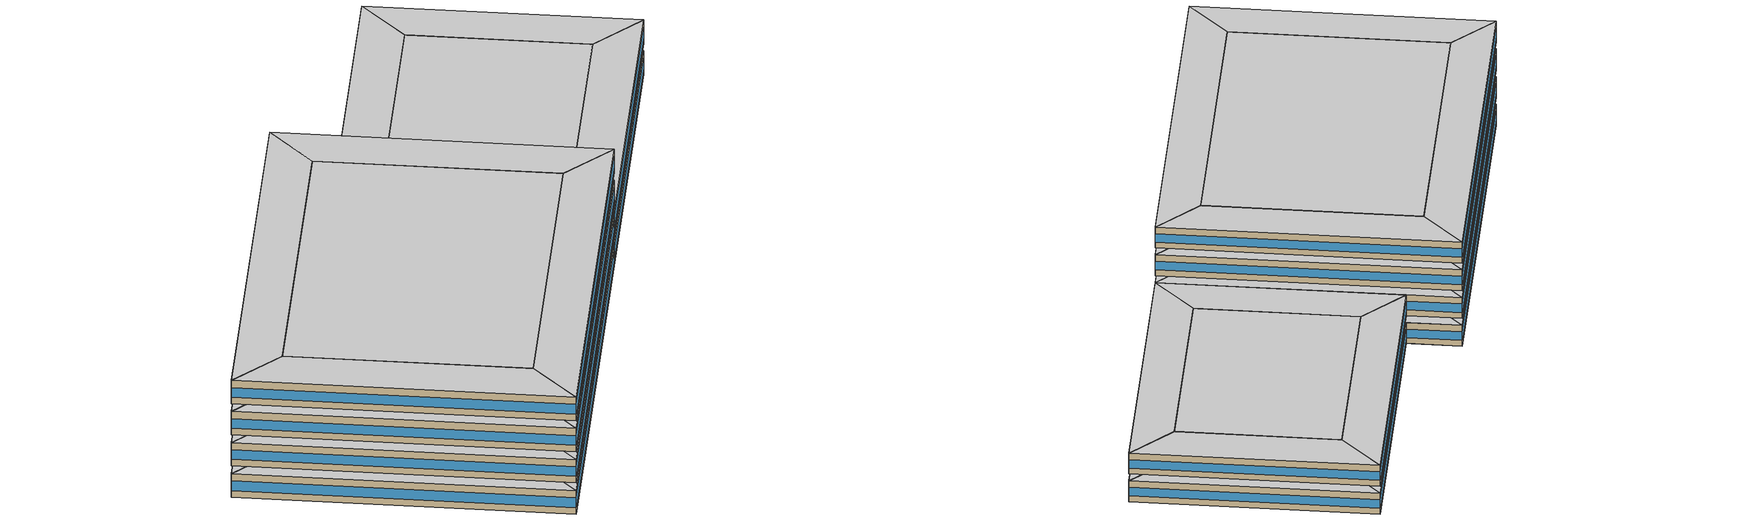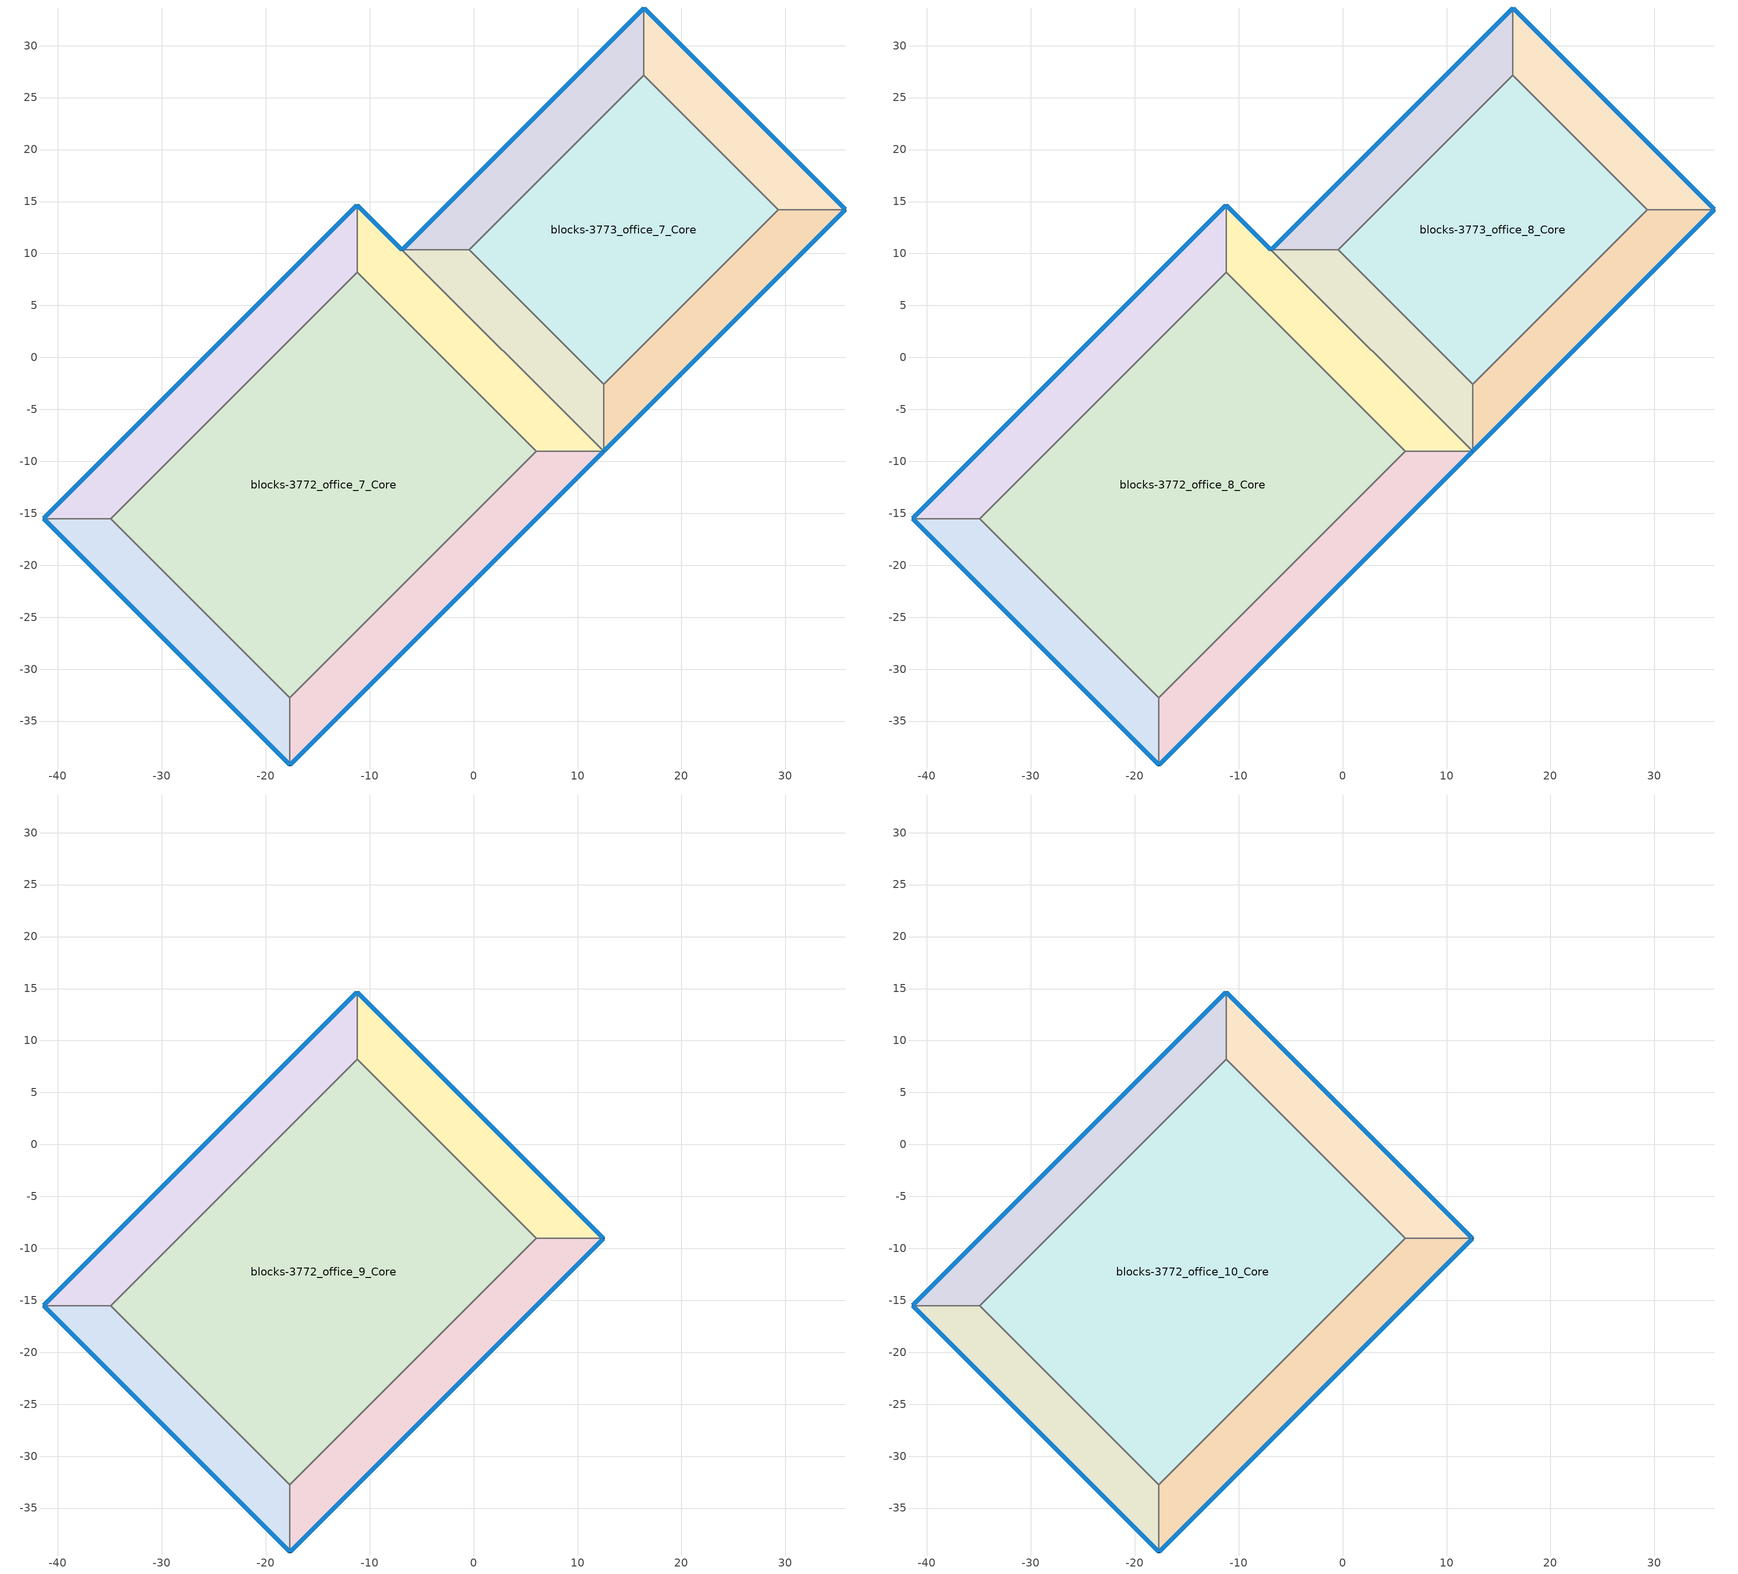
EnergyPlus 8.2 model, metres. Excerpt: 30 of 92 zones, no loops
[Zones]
blocks-3772_office_7_Core
 floor to PNNL_Asset_Rating_Office_Space_Type Plenum Zone (INT-FLOOR-TOPSIDE): -17.67,-32.76 -34.92,-15.52 -11.21,8.19 6.03,-9.05 z21.95
 wall to blocks-3772_office_7_West Perimeter (Standard_Int-Wall): 6.03,-9.05 -11.21,8.19 z21.95:24.69
 wall to blocks-3772_office_7_North Perimeter (Standard_Int-Wall): -17.67,-32.76 6.03,-9.05 z21.95:24.69
 wall to blocks-3772_office_7_East Perimeter (Standard_Int-Wall): -34.92,-15.52 -17.67,-32.76 z21.95:24.69
 wall to blocks-3772_office_7_South Perimeter (Standard_Int-Wall): -11.21,8.19 -34.92,-15.52 z21.95:24.69
 ceiling to PNNL_Asset_Rating_Office_Space_Type Plenum Zone (INT-FLOOR-UNDERSIDE): -34.92,-15.52 -17.67,-32.76 6.03,-9.05 -11.21,8.19 z24.69
blocks-3772_office_7_East Perimeter
 floor to PNNL_Asset_Rating_Office_Space_Type Plenum Zone (INT-FLOOR-TOPSIDE): -17.67,-39.23 -41.38,-15.52 -34.92,-15.52 -17.67,-32.76 z21.95
 wall outside (Masonry_Wall): -41.38,-15.52 -17.67,-39.23 z21.95:24.69
 wall to blocks-3772_office_7_South Perimeter (Standard_Int-Wall): -34.92,-15.52 -41.38,-15.52 z21.95:24.69
 wall to blocks-3772_office_7_North Perimeter (Standard_Int-Wall): -17.67,-39.23 -17.67,-32.76 z21.95:24.69
 window (fenestration_6.643567466315389_0.5403_0.7): -41.36,-15.54 -17.69,-39.21 z22.71:23.84
 ceiling to PNNL_Asset_Rating_Office_Space_Type Plenum Zone (INT-FLOOR-UNDERSIDE): -17.67,-32.76 -34.92,-15.52 -41.38,-15.52 -17.67,-39.23 z24.69
blocks-3772_office_7_North Perimeter
 floor to PNNL_Asset_Rating_Office_Space_Type Plenum Zone (INT-FLOOR-TOPSIDE): 12.5,-9.05 -17.67,-39.23 -17.67,-32.76 6.03,-9.05 z21.95
 wall outside (Masonry_Wall): -17.67,-39.23 12.5,-9.05 z21.95:24.69
 wall to blocks-3772_office_7_West Perimeter (Standard_Int-Wall): 12.5,-9.05 6.03,-9.05 z21.95:24.69
 window (fenestration_6.643567466315389_0.5403_0.7): -17.66,-39.21 12.48,-9.07 z22.71:23.84
 ceiling to PNNL_Asset_Rating_Office_Space_Type Plenum Zone (INT-FLOOR-UNDERSIDE): 6.03,-9.05 -17.67,-32.76 -17.67,-39.23 12.5,-9.05 z24.69
blocks-3772_office_7_South Perimeter
 floor to PNNL_Asset_Rating_Office_Space_Type Plenum Zone (INT-FLOOR-TOPSIDE): -41.38,-15.52 -11.21,14.66 -11.21,8.19 -34.92,-15.52 z21.95
 wall outside (Masonry_Wall): -11.21,14.66 -41.38,-15.52 z21.95:24.69
 wall to blocks-3772_office_7_West Perimeter (Standard_Int-Wall): -11.21,8.19 -11.21,14.66 z21.95:24.69
 window (fenestration_6.643567466315389_0.5403_0.7): -11.23,14.64 -41.36,-15.5 z22.71:23.84
 ceiling to PNNL_Asset_Rating_Office_Space_Type Plenum Zone (INT-FLOOR-UNDERSIDE): -34.92,-15.52 -11.21,8.19 -11.21,14.66 -41.38,-15.52 z24.69
blocks-3772_office_7_West Perimeter
 floor to PNNL_Asset_Rating_Office_Space_Type Plenum Zone (INT-FLOOR-TOPSIDE): -11.21,14.66 12.5,-9.05 6.03,-9.05 -11.21,8.19 z21.95
 wall outside (Masonry_Wall): -6.9,10.35 -11.21,14.66 z21.95:24.69
 wall to blocks-3773_office_7_East Perimeter (Standard_Int-Wall): 12.5,-9.05 -6.9,10.35 z21.95:24.69
 window (fenestration_6.643567466315389_0.5403_0.7): -6.91,10.36 -11.19,14.64 z22.71:23.85
 ceiling to PNNL_Asset_Rating_Office_Space_Type Plenum Zone (INT-FLOOR-UNDERSIDE): -11.21,8.19 6.03,-9.05 12.5,-9.05 -11.21,14.66 z24.69
blocks-3773_office_7_Core
 floor to PNNL_Asset_Rating_Office_Space_Type Plenum Zone 1 (INT-FLOOR-TOPSIDE): 12.5,-2.59 -0.43,10.35 16.38,27.16 29.31,14.22 z21.95
 wall to blocks-3773_office_7_West Perimeter (Standard_Int-Wall): 29.31,14.22 16.38,27.16 z21.95:24.69
 wall to blocks-3773_office_7_North Perimeter (Standard_Int-Wall): 12.5,-2.59 29.31,14.22 z21.95:24.69
 wall to blocks-3773_office_7_East Perimeter (Standard_Int-Wall): -0.43,10.35 12.5,-2.59 z21.95:24.69
 wall to blocks-3773_office_7_South Perimeter (Standard_Int-Wall): 16.38,27.16 -0.43,10.35 z21.95:24.69
 ceiling to PNNL_Asset_Rating_Office_Space_Type Plenum Zone 1 (INT-FLOOR-UNDERSIDE): -0.43,10.35 12.5,-2.59 29.31,14.22 16.38,27.16 z24.69
blocks-3773_office_7_East Perimeter
 floor to PNNL_Asset_Rating_Office_Space_Type Plenum Zone 1 (INT-FLOOR-TOPSIDE): 12.5,-9.05 -6.9,10.35 -0.43,10.35 12.5,-2.59 z21.95
 wall to blocks-3773_office_7_South Perimeter (Standard_Int-Wall): -0.43,10.35 -6.9,10.35 z21.95:24.69
 wall to blocks-3773_office_7_North Perimeter (Standard_Int-Wall): 12.5,-9.05 12.5,-2.59 z21.95:24.69
 ceiling to PNNL_Asset_Rating_Office_Space_Type Plenum Zone 1 (INT-FLOOR-UNDERSIDE): -6.9,10.35 12.5,-9.05 12.5,-2.59 -0.43,10.35 z24.69
blocks-3773_office_7_North Perimeter
 floor to PNNL_Asset_Rating_Office_Space_Type Plenum Zone 1 (INT-FLOOR-TOPSIDE): 12.5,-9.05 12.5,-2.59 29.31,14.22 35.78,14.22 z21.95
 wall outside (Masonry_Wall): 12.5,-9.05 35.78,14.22 z21.95:24.69
 wall to blocks-3773_office_7_West Perimeter (Standard_Int-Wall): 35.78,14.22 29.31,14.22 z21.95:24.69
 window (fenestration_6.643567466315389_0.5403_0.7): 12.52,-9.03 35.76,14.21 z22.71:23.84
 ceiling to PNNL_Asset_Rating_Office_Space_Type Plenum Zone 1 (INT-FLOOR-UNDERSIDE): 12.5,-2.59 12.5,-9.05 35.78,14.22 29.31,14.22 z24.69
blocks-3773_office_7_South Perimeter
 floor to PNNL_Asset_Rating_Office_Space_Type Plenum Zone 1 (INT-FLOOR-TOPSIDE): -0.43,10.35 -6.9,10.35 16.38,33.62 16.38,27.16 z21.95
 wall outside (Masonry_Wall): 16.38,33.62 -6.9,10.35 z21.95:24.69
 wall to blocks-3773_office_7_West Perimeter (Standard_Int-Wall): 16.38,27.16 16.38,33.62 z21.95:24.69
 window (fenestration_6.643567466315389_0.5403_0.7): 16.36,33.6 -6.88,10.36 z22.71:23.84
 ceiling to PNNL_Asset_Rating_Office_Space_Type Plenum Zone 1 (INT-FLOOR-UNDERSIDE): 16.38,33.62 -6.9,10.35 -0.43,10.35 16.38,27.16 z24.69
blocks-3773_office_7_West Perimeter
 floor to PNNL_Asset_Rating_Office_Space_Type Plenum Zone 1 (INT-FLOOR-TOPSIDE): 16.38,33.62 35.78,14.22 29.31,14.22 16.38,27.16 z21.95
 wall outside (Masonry_Wall): 35.78,14.22 16.38,33.62 z21.95:24.69
 window (fenestration_6.643567466315389_0.5403_0.7): 35.76,14.24 16.4,33.6 z22.71:23.84
 ceiling to PNNL_Asset_Rating_Office_Space_Type Plenum Zone 1 (INT-FLOOR-UNDERSIDE): 16.38,27.16 29.31,14.22 35.78,14.22 16.38,33.62 z24.69
blocks-3772_office_8_Core
 floor to PNNL_Asset_Rating_Office_Space_Type Plenum Zone (INT-FLOOR-TOPSIDE): -17.67,-32.76 -34.92,-15.52 -11.21,8.19 6.03,-9.05 z25.6
 wall to blocks-3772_office_8_West Perimeter (Standard_Int-Wall): 6.03,-9.05 -11.21,8.19 z25.6:28.35
 wall to blocks-3772_office_8_North Perimeter (Standard_Int-Wall): -17.67,-32.76 6.03,-9.05 z25.6:28.35
 wall to blocks-3772_office_8_East Perimeter (Standard_Int-Wall): -34.92,-15.52 -17.67,-32.76 z25.6:28.35
 wall to blocks-3772_office_8_South Perimeter (Standard_Int-Wall): -11.21,8.19 -34.92,-15.52 z25.6:28.35
 ceiling to PNNL_Asset_Rating_Office_Space_Type Plenum Zone (INT-FLOOR-UNDERSIDE): -34.92,-15.52 -17.67,-32.76 6.03,-9.05 -11.21,8.19 z28.35
blocks-3772_office_8_East Perimeter
 floor to PNNL_Asset_Rating_Office_Space_Type Plenum Zone (INT-FLOOR-TOPSIDE): -17.67,-39.23 -41.38,-15.52 -34.92,-15.52 -17.67,-32.76 z25.6
 wall outside (Masonry_Wall): -41.38,-15.52 -17.67,-39.23 z25.6:28.35
 wall to blocks-3772_office_8_South Perimeter (Standard_Int-Wall): -34.92,-15.52 -41.38,-15.52 z25.6:28.35
 wall to blocks-3772_office_8_North Perimeter (Standard_Int-Wall): -17.67,-39.23 -17.67,-32.76 z25.6:28.35
 window (fenestration_6.643567466315389_0.5403_0.7): -41.36,-15.54 -17.69,-39.21 z26.37:27.5
 ceiling to PNNL_Asset_Rating_Office_Space_Type Plenum Zone (INT-FLOOR-UNDERSIDE): -17.67,-32.76 -34.92,-15.52 -41.38,-15.52 -17.67,-39.23 z28.35
blocks-3772_office_8_North Perimeter
 floor to PNNL_Asset_Rating_Office_Space_Type Plenum Zone (INT-FLOOR-TOPSIDE): 12.5,-9.05 -17.67,-39.23 -17.67,-32.76 6.03,-9.05 z25.6
 wall outside (Masonry_Wall): -17.67,-39.23 12.5,-9.05 z25.6:28.35
 wall to blocks-3772_office_8_West Perimeter (Standard_Int-Wall): 12.5,-9.05 6.03,-9.05 z25.6:28.35
 window (fenestration_6.643567466315389_0.5403_0.7): -17.66,-39.21 12.48,-9.07 z26.37:27.5
 ceiling to PNNL_Asset_Rating_Office_Space_Type Plenum Zone (INT-FLOOR-UNDERSIDE): 6.03,-9.05 -17.67,-32.76 -17.67,-39.23 12.5,-9.05 z28.35
blocks-3772_office_8_South Perimeter
 floor to PNNL_Asset_Rating_Office_Space_Type Plenum Zone (INT-FLOOR-TOPSIDE): -41.38,-15.52 -11.21,14.66 -11.21,8.19 -34.92,-15.52 z25.6
 wall outside (Masonry_Wall): -11.21,14.66 -41.38,-15.52 z25.6:28.35
 wall to blocks-3772_office_8_West Perimeter (Standard_Int-Wall): -11.21,8.19 -11.21,14.66 z25.6:28.35
 window (fenestration_6.643567466315389_0.5403_0.7): -11.23,14.64 -41.36,-15.5 z26.37:27.5
 ceiling to PNNL_Asset_Rating_Office_Space_Type Plenum Zone (INT-FLOOR-UNDERSIDE): -34.92,-15.52 -11.21,8.19 -11.21,14.66 -41.38,-15.52 z28.35
blocks-3772_office_8_West Perimeter
 floor to PNNL_Asset_Rating_Office_Space_Type Plenum Zone (INT-FLOOR-TOPSIDE): -11.21,14.66 12.5,-9.05 6.03,-9.05 -11.21,8.19 z25.6
 wall outside (Masonry_Wall): -6.9,10.35 -11.21,14.66 z25.6:28.35
 wall to blocks-3773_office_8_East Perimeter (Standard_Int-Wall): 12.5,-9.05 -6.9,10.35 z25.6:28.35
 window (fenestration_6.643567466315389_0.5403_0.7): -6.91,10.36 -11.19,14.64 z26.37:27.51
 ceiling to PNNL_Asset_Rating_Office_Space_Type Plenum Zone (INT-FLOOR-UNDERSIDE): -11.21,8.19 6.03,-9.05 12.5,-9.05 -11.21,14.66 z28.35
blocks-3773_office_8_Core
 floor to PNNL_Asset_Rating_Office_Space_Type Plenum Zone 1 (INT-FLOOR-TOPSIDE): 12.5,-2.59 -0.43,10.35 16.38,27.16 29.31,14.22 z25.6
 wall to blocks-3773_office_8_West Perimeter (Standard_Int-Wall): 29.31,14.22 16.38,27.16 z25.6:28.35
 wall to blocks-3773_office_8_North Perimeter (Standard_Int-Wall): 12.5,-2.59 29.31,14.22 z25.6:28.35
 wall to blocks-3773_office_8_East Perimeter (Standard_Int-Wall): -0.43,10.35 12.5,-2.59 z25.6:28.35
 wall to blocks-3773_office_8_South Perimeter (Standard_Int-Wall): 16.38,27.16 -0.43,10.35 z25.6:28.35
 ceiling to PNNL_Asset_Rating_Office_Space_Type Plenum Zone 1 (INT-FLOOR-UNDERSIDE): -0.43,10.35 12.5,-2.59 29.31,14.22 16.38,27.16 z28.35
blocks-3773_office_8_East Perimeter
 floor to PNNL_Asset_Rating_Office_Space_Type Plenum Zone 1 (INT-FLOOR-TOPSIDE): 12.5,-9.05 -6.9,10.35 -0.43,10.35 12.5,-2.59 z25.6
 wall to blocks-3773_office_8_South Perimeter (Standard_Int-Wall): -0.43,10.35 -6.9,10.35 z25.6:28.35
 wall to blocks-3773_office_8_North Perimeter (Standard_Int-Wall): 12.5,-9.05 12.5,-2.59 z25.6:28.35
 ceiling to PNNL_Asset_Rating_Office_Space_Type Plenum Zone 1 (INT-FLOOR-UNDERSIDE): 12.5,-2.59 -0.43,10.35 -6.9,10.35 12.5,-9.05 z28.35
blocks-3773_office_8_North Perimeter
 floor to PNNL_Asset_Rating_Office_Space_Type Plenum Zone 1 (INT-FLOOR-TOPSIDE): 12.5,-9.05 12.5,-2.59 29.31,14.22 35.78,14.22 z25.6
 wall outside (Masonry_Wall): 12.5,-9.05 35.78,14.22 z25.6:28.35
 wall to blocks-3773_office_8_West Perimeter (Standard_Int-Wall): 35.78,14.22 29.31,14.22 z25.6:28.35
 window (fenestration_6.643567466315389_0.5403_0.7): 12.52,-9.03 35.76,14.21 z26.37:27.5
 ceiling to PNNL_Asset_Rating_Office_Space_Type Plenum Zone 1 (INT-FLOOR-UNDERSIDE): 12.5,-2.59 12.5,-9.05 35.78,14.22 29.31,14.22 z28.35
blocks-3773_office_8_South Perimeter
 floor to PNNL_Asset_Rating_Office_Space_Type Plenum Zone 1 (INT-FLOOR-TOPSIDE): -0.43,10.35 -6.9,10.35 16.38,33.62 16.38,27.16 z25.6
 wall outside (Masonry_Wall): 16.38,33.62 -6.9,10.35 z25.6:28.35
 wall to blocks-3773_office_8_West Perimeter (Standard_Int-Wall): 16.38,27.16 16.38,33.62 z25.6:28.35
 window (fenestration_6.643567466315389_0.5403_0.7): 16.36,33.6 -6.88,10.36 z26.37:27.5
 ceiling to PNNL_Asset_Rating_Office_Space_Type Plenum Zone 1 (INT-FLOOR-UNDERSIDE): -6.9,10.35 -0.43,10.35 16.38,27.16 16.38,33.62 z28.35
blocks-3773_office_8_West Perimeter
 floor to PNNL_Asset_Rating_Office_Space_Type Plenum Zone 1 (INT-FLOOR-TOPSIDE): 35.78,14.22 29.31,14.22 16.38,27.16 16.38,33.62 z25.6
 wall outside (Masonry_Wall): 35.78,14.22 16.38,33.62 z25.6:28.35
 window (fenestration_6.643567466315389_0.5403_0.7): 35.76,14.24 16.4,33.6 z26.37:27.5
 ceiling to PNNL_Asset_Rating_Office_Space_Type Plenum Zone 1 (INT-FLOOR-UNDERSIDE): 16.38,33.62 16.38,27.16 29.31,14.22 35.78,14.22 z28.35
blocks-3772_office_9_Core
 floor to PNNL_Asset_Rating_Office_Space_Type Plenum Zone (INT-FLOOR-TOPSIDE): -11.21,8.19 6.03,-9.05 -17.67,-32.76 -34.92,-15.52 z29.26
 wall to blocks-3772_office_9_West Perimeter (Standard_Int-Wall): 6.03,-9.05 -11.21,8.19 z29.26:32
 wall to blocks-3772_office_9_North Perimeter (Standard_Int-Wall): -17.67,-32.76 6.03,-9.05 z29.26:32
 wall to blocks-3772_office_9_East Perimeter (Standard_Int-Wall): -34.92,-15.52 -17.67,-32.76 z29.26:32
 wall to blocks-3772_office_9_South Perimeter (Standard_Int-Wall): -11.21,8.19 -34.92,-15.52 z29.26:32
 ceiling to PNNL_Asset_Rating_Office_Space_Type Plenum Zone (INT-FLOOR-UNDERSIDE): -34.92,-15.52 -17.67,-32.76 6.03,-9.05 -11.21,8.19 z32
blocks-3772_office_9_East Perimeter
 floor to PNNL_Asset_Rating_Office_Space_Type Plenum Zone (INT-FLOOR-TOPSIDE): -17.67,-39.23 -41.38,-15.52 -34.92,-15.52 -17.67,-32.76 z29.26
 wall outside (Masonry_Wall): -41.38,-15.52 -17.67,-39.23 z29.26:32
 wall to blocks-3772_office_9_South Perimeter (Standard_Int-Wall): -34.92,-15.52 -41.38,-15.52 z29.26:32
 wall to blocks-3772_office_9_North Perimeter (Standard_Int-Wall): -17.67,-39.23 -17.67,-32.76 z29.26:32
 window (fenestration_6.643567466315389_0.5403_0.7): -41.36,-15.54 -17.69,-39.21 z30.02:31.16
 ceiling to PNNL_Asset_Rating_Office_Space_Type Plenum Zone (INT-FLOOR-UNDERSIDE): -41.38,-15.52 -17.67,-39.23 -17.67,-32.76 -34.92,-15.52 z32
blocks-3772_office_9_North Perimeter
 floor to PNNL_Asset_Rating_Office_Space_Type Plenum Zone (INT-FLOOR-TOPSIDE): -17.67,-39.23 -17.67,-32.76 6.03,-9.05 12.5,-9.05 z29.26
 wall outside (Masonry_Wall): -17.67,-39.23 12.5,-9.05 z29.26:32
 wall to blocks-3772_office_9_West Perimeter (Standard_Int-Wall): 12.5,-9.05 6.03,-9.05 z29.26:32
 window (fenestration_6.643567466315389_0.5403_0.7): -17.66,-39.21 12.48,-9.07 z30.02:31.16
 ceiling to PNNL_Asset_Rating_Office_Space_Type Plenum Zone (INT-FLOOR-UNDERSIDE): -17.67,-32.76 -17.67,-39.23 12.5,-9.05 6.03,-9.05 z32
blocks-3772_office_9_South Perimeter
 floor to PNNL_Asset_Rating_Office_Space_Type Plenum Zone (INT-FLOOR-TOPSIDE): -34.92,-15.52 -41.38,-15.52 -11.21,14.66 -11.21,8.19 z29.26
 wall outside (Masonry_Wall): -11.21,14.66 -41.38,-15.52 z29.26:32
 wall to blocks-3772_office_9_West Perimeter (Standard_Int-Wall): -11.21,8.19 -11.21,14.66 z29.26:32
 window (fenestration_6.643567466315389_0.5403_0.7): -11.23,14.64 -41.36,-15.5 z30.02:31.16
 ceiling to PNNL_Asset_Rating_Office_Space_Type Plenum Zone (INT-FLOOR-UNDERSIDE): -41.38,-15.52 -34.92,-15.52 -11.21,8.19 -11.21,14.66 z32
blocks-3772_office_9_West Perimeter
 floor to PNNL_Asset_Rating_Office_Space_Type Plenum Zone (INT-FLOOR-TOPSIDE): 12.5,-9.05 6.03,-9.05 -11.21,8.19 -11.21,14.66 z29.26
 wall outside (Masonry_Wall): 12.5,-9.05 -11.21,14.66 z29.26:32
 window (fenestration_6.643567466315389_0.5403_0.7): 12.48,-9.03 -11.19,14.64 z30.02:31.16
 ceiling to PNNL_Asset_Rating_Office_Space_Type Plenum Zone (INT-FLOOR-UNDERSIDE): -11.21,14.66 -11.21,8.19 6.03,-9.05 12.5,-9.05 z32
blocks-3772_office_10_Core
 floor to PNNL_Asset_Rating_Office_Space_Type Plenum Zone (INT-FLOOR-TOPSIDE): -17.67,-32.76 -34.92,-15.52 -11.21,8.19 6.03,-9.05 z32.92
 wall to blocks-3772_office_10_West Perimeter (Standard_Int-Wall): 6.03,-9.05 -11.21,8.19 z32.92:35.66
 wall to blocks-3772_office_10_North Perimeter (Standard_Int-Wall): -17.67,-32.76 6.03,-9.05 z32.92:35.66
 wall to blocks-3772_office_10_East Perimeter (Standard_Int-Wall): -34.92,-15.52 -17.67,-32.76 z32.92:35.66
 wall to blocks-3772_office_10_South Perimeter (Standard_Int-Wall): -11.21,8.19 -34.92,-15.52 z32.92:35.66
 ceiling to PNNL_Asset_Rating_Office_Space_Type Plenum Zone (INT-FLOOR-UNDERSIDE): -34.92,-15.52 -17.67,-32.76 6.03,-9.05 -11.21,8.19 z35.66
blocks-3772_office_10_East Perimeter
 floor to PNNL_Asset_Rating_Office_Space_Type Plenum Zone (INT-FLOOR-TOPSIDE): -17.67,-39.23 -41.38,-15.52 -34.92,-15.52 -17.67,-32.76 z32.92
 wall outside (Masonry_Wall): -41.38,-15.52 -17.67,-39.23 z32.92:35.66
 wall to blocks-3772_office_10_South Perimeter (Standard_Int-Wall): -34.92,-15.52 -41.38,-15.52 z32.92:35.66
 wall to blocks-3772_office_10_North Perimeter (Standard_Int-Wall): -17.67,-39.23 -17.67,-32.76 z32.92:35.66
 window (fenestration_6.643567466315389_0.5403_0.7): -41.36,-15.54 -17.69,-39.21 z33.68:34.82
 ceiling to PNNL_Asset_Rating_Office_Space_Type Plenum Zone (INT-FLOOR-UNDERSIDE): -41.38,-15.52 -17.67,-39.23 -17.67,-32.76 -34.92,-15.52 z35.66
blocks-3772_office_10_North Perimeter
 floor to PNNL_Asset_Rating_Office_Space_Type Plenum Zone (INT-FLOOR-TOPSIDE): 12.5,-9.05 -17.67,-39.23 -17.67,-32.76 6.03,-9.05 z32.92
 wall outside (Masonry_Wall): -17.67,-39.23 12.5,-9.05 z32.92:35.66
 wall to blocks-3772_office_10_West Perimeter (Standard_Int-Wall): 12.5,-9.05 6.03,-9.05 z32.92:35.66
 window (fenestration_6.643567466315389_0.5403_0.7): -17.66,-39.21 12.48,-9.07 z33.68:34.82
 ceiling to PNNL_Asset_Rating_Office_Space_Type Plenum Zone (INT-FLOOR-UNDERSIDE): 6.03,-9.05 -17.67,-32.76 -17.67,-39.23 12.5,-9.05 z35.66
blocks-3772_office_10_South Perimeter
 floor to PNNL_Asset_Rating_Office_Space_Type Plenum Zone (INT-FLOOR-TOPSIDE): -34.92,-15.52 -41.38,-15.52 -11.21,14.66 -11.21,8.19 z32.92
 wall outside (Masonry_Wall): -11.21,14.66 -41.38,-15.52 z32.92:35.66
 wall to blocks-3772_office_10_West Perimeter (Standard_Int-Wall): -11.21,8.19 -11.21,14.66 z32.92:35.66
 window (fenestration_6.643567466315389_0.5403_0.7): -11.23,14.64 -41.36,-15.5 z33.68:34.82
 ceiling to PNNL_Asset_Rating_Office_Space_Type Plenum Zone (INT-FLOOR-UNDERSIDE): -41.38,-15.52 -34.92,-15.52 -11.21,8.19 -11.21,14.66 z35.66
blocks-3772_office_10_West Perimeter
 floor to PNNL_Asset_Rating_Office_Space_Type Plenum Zone (INT-FLOOR-TOPSIDE): -11.21,14.66 12.5,-9.05 6.03,-9.05 -11.21,8.19 z32.92
 wall outside (Masonry_Wall): 12.5,-9.05 -11.21,14.66 z32.92:35.66
 window (fenestration_6.643567466315389_0.5403_0.7): 12.48,-9.03 -11.19,14.64 z33.68:34.82
 ceiling to PNNL_Asset_Rating_Office_Space_Type Plenum Zone (INT-FLOOR-UNDERSIDE): -11.21,8.19 6.03,-9.05 12.5,-9.05 -11.21,14.66 z35.66
[Building]
1MP
[Site:Location]
Willow Grove Nas_PA_USA: Latitude {deg}=40.2; Longitude {deg}=-75.15; Time Zone {hr}=-5; Elevation {m}=102
[Site:GroundTemperature:BuildingSurface]
19.527, 19.502, 19.536, 19.598, 20.002, 21.64, 22.225, 22.375, 21.449, 20.121, 19.802, 19.633
[Site:WaterMainsTemperature]
Calculation Method=Correlation; Annual Average Outdoor Air Temperature {C}=9.69; Maximum Difference In Monthly Average Outdoor Air Temperatures {deltaC}=28.1
[SizingPeriod:DesignDay] Day of Month=21; Dry-Bulb Temperature Range Modifier Type=DefaultMultipliers; Humidity Condition Type=Wetbulb; Barometric Pressure {Pa}=100106; Rain Indicator=No; Snow Indicator=No; Daylight Saving Time Indicator=No
Name | Month | Day Type | Maximum Dry-Bulb Temperature {C} | Daily Dry-Bulb Temperature Range {deltaC} | Wetbulb or DewPoint at Maximum Dry-Bulb {C} | Wind Speed {m/s} | Wind Direction {deg} | Solar Model Indicator | ASHRAE Clear Sky Optical Depth for Beam Irradiance (taub) | ASHRAE Clear Sky Optical Depth for Diffuse Irradiance (taud) | Sky Clearness
Willow Grove Nas Ann Clg .4% Condns DB=>MWB | 7 | SummerDesignDay | 33.7 | 10.5 | 23.9 | 2.5 | 270 | ASHRAETau | 0.524 | 1.834
Willow Grove Nas Ann Htg 99.6% Condns DB | 1 | WinterDesignDay | -12.1 | 0 | -12.1 | 2.7 | 300 | ASHRAEClearSky |  |  | 0
[Material] Thermal Absorptance=0.9
Name | Roughness | Thickness {m} | Conductivity {W/m-K} | Density {kg/m3} | Specific Heat {J/kg-K} | Solar Absorptance | Visible Absorptance
1/2IN Gypsum | Smooth | 0.0127 | 0.16 | 784.9 | 830 | 0.92 | 0.92
1IN Stucco | Smooth | 0.0253 | 0.6918 | 1858 | 837 | 0.92 | 0.92
4IN CONCRETE HW | Rough | 0.1016 | 1.311 | 2240 | 836.8 | 0.7 | 0.7
8IN CONCRETE HW | Rough | 0.2032 | 1.311 | 2240 | 836.8 | 0.7 | 0.7
Masonry Wall Insulation | MediumRough | 0.117472 | 0.049 | 265 | 836.8 | 0.7 | 0.7
[Material:NoMass]
CP02 CARPET PAD: Roughness=VeryRough; Thermal Resistance {m2-K/W}=0.2165; Thermal Absorptance=0.9; Solar Absorptance=0.7; Visible Absorptance=0.8
[WindowMaterial:SimpleGlazingSystem]
Glazing Layer: U-Factor {W/m2-K}=6.64357; Solar Heat Gain Coefficient=0.5403; Visible Transmittance=0.7
[Construction]
fenestration_6.643567466315389_0.5403_0.7: Glazing Layer
INT-FLOOR-TOPSIDE: 1/2IN Gypsum, 4IN CONCRETE HW, CP02 CARPET PAD
INT-FLOOR-UNDERSIDE: CP02 CARPET PAD, 4IN CONCRETE HW, 1/2IN Gypsum
Masonry_Wall: 1IN Stucco, 8IN CONCRETE HW, Masonry Wall Insulation, 1/2IN Gypsum
Standard_Int-Wall: 1/2IN Gypsum, 1/2IN Gypsum
[Zone]
blocks-3772_office_10_Core; blocks-3772_office_10_East Perimeter; blocks-3772_office_10_North Perimeter; blocks-3772_office_10_South Perimeter; blocks-3772_office_10_West Perimeter; blocks-3772_office_7_Core; blocks-3772_office_7_East Perimeter; blocks-3772_office_7_North Perimeter; blocks-3772_office_7_South Perimeter; blocks-3772_office_7_West Perimeter; blocks-3772_office_8_Core; blocks-3772_office_8_East Perimeter; blocks-3772_office_8_North Perimeter; blocks-3772_office_8_South Perimeter; blocks-3772_office_8_West Perimeter; blocks-3772_office_9_Core; blocks-3772_office_9_East Perimeter; blocks-3772_office_9_North Perimeter; blocks-3772_office_9_South Perimeter; blocks-3772_office_9_West Perimeter; blocks-3773_office_7_Core; blocks-3773_office_7_East Perimeter; blocks-3773_office_7_North Perimeter; blocks-3773_office_7_South Perimeter; blocks-3773_office_7_West Perimeter; blocks-3773_office_8_Core; blocks-3773_office_8_East Perimeter; blocks-3773_office_8_North Perimeter; blocks-3773_office_8_South Perimeter; blocks-3773_office_8_West Perimeter
[Lights] Schedule=PNNL_Asset_Rating_Office_Lighting_Schedule; Design Level Calculation Method=Watts/Area
Name | Zone or ZoneList | Watts per Zone Floor Area {W/m2}
Lights 49 | blocks-3772_office_10_Core | 16.2757
Lights 47 | blocks-3772_office_10_East Perimeter | 16.2757
Lights 46 | blocks-3772_office_10_North Perimeter | 16.2757
Lights 48 | blocks-3772_office_10_South Perimeter | 16.2757
Lights 45 | blocks-3772_office_10_West Perimeter | 16.2757
Lights 34 | blocks-3772_office_7_Core | 16.2757
Lights 32 | blocks-3772_office_7_East Perimeter | 16.2757
Lights 31 | blocks-3772_office_7_North Perimeter | 16.2757
Lights 33 | blocks-3772_office_7_South Perimeter | 16.2757
Lights 30 | blocks-3772_office_7_West Perimeter | 16.2757
Lights 39 | blocks-3772_office_8_Core | 16.2757
Lights 37 | blocks-3772_office_8_East Perimeter | 16.2757
Lights 36 | blocks-3772_office_8_North Perimeter | 16.2757
Lights 38 | blocks-3772_office_8_South Perimeter | 16.2757
Lights 35 | blocks-3772_office_8_West Perimeter | 16.2757
Lights 44 | blocks-3772_office_9_Core | 16.2757
Lights 42 | blocks-3772_office_9_East Perimeter | 16.2757
Lights 41 | blocks-3772_office_9_North Perimeter | 16.2757
Lights 43 | blocks-3772_office_9_South Perimeter | 16.2757
Lights 40 | blocks-3772_office_9_West Perimeter | 16.2757
Lights 84 | blocks-3773_office_7_Core | 1.07982
Lights 82 | blocks-3773_office_7_East Perimeter | 1.07982
Lights 81 | blocks-3773_office_7_North Perimeter | 1.07982
Lights 83 | blocks-3773_office_7_South Perimeter | 1.07982
Lights 80 | blocks-3773_office_7_West Perimeter | 1.07982
Lights 89 | blocks-3773_office_8_Core | 1.07982
Lights 87 | blocks-3773_office_8_East Perimeter | 1.07982
Lights 86 | blocks-3773_office_8_North Perimeter | 1.07982
Lights 88 | blocks-3773_office_8_South Perimeter | 1.07982
Lights 85 | blocks-3773_office_8_West Perimeter | 1.07982
[Schedule:Day:Interval]
PNNL_Asset_Rating_Office_Lighting_Schedule_Week_Day: No, 01:00, 0.05, 02:00, 0.05, 03:00, 0.05, 04:00, 0.05, 05:00, 0.05, 06:00, 0.1, 07:00, 0.1, 08:00, 0.3, 09:00, 0.9, 10:00, 0.9, 11:00, 0.9, 12:00, 0.9, 13:00, 0.9, 14:00, 0.9, 15:00, 0.9, 16:00, 0.9, 17:00, 0.9, 18:00, 0.5, 19:00, 0.3, 20:00, 0.3, 21:00, 0.2, 22:00, 0.2, 23:00, 0.1, 24:00, 0.05
PNNL_Asset_Rating_Office_Lighting_Schedule_Saturday: No, 01:00, 0.05, 02:00, 0.05, 03:00, 0.05, 04:00, 0.05, 05:00, 0.05, 06:00, 0.05, 07:00, 0.1, 08:00, 0.1, 09:00, 0.3, 10:00, 0.3, 11:00, 0.3, 12:00, 0.3, 13:00, 0.15, 14:00, 0.15, 15:00, 0.15, 16:00, 0.15, 17:00, 0.15, 18:00, 0.05, 19:00, 0.05, 20:00, 0.05, 21:00, 0.05, 22:00, 0.05, 23:00, 0.05, 24:00, 0.05
PNNL_Asset_Rating_Office_Lighting_Schedule_Sunday: No, 01:00, 0.05, 02:00, 0.05, 03:00, 0.05, 04:00, 0.05, 05:00, 0.05, 06:00, 0.05, 07:00, 0.05, 08:00, 0.05, 09:00, 0.05, 10:00, 0.05, 11:00, 0.05, 12:00, 0.05, 13:00, 0.05, 14:00, 0.05, 15:00, 0.05, 16:00, 0.05, 17:00, 0.05, 18:00, 0.05, 19:00, 0.05, 20:00, 0.05, 21:00, 0.05, 22:00, 0.05, 23:00, 0.05, 24:00, 0.05
PNNL_Asset_Rating_Office_Lighting_Schedule_Summer_Design_Day: No, 01:00, 1, 02:00, 1, 03:00, 1, 04:00, 1, 05:00, 1, 06:00, 1, 07:00, 1, 08:00, 1, 09:00, 1, 10:00, 1, 11:00, 1, 12:00, 1, 13:00, 1, 14:00, 1, 15:00, 1, 16:00, 1, 17:00, 1, 18:00, 1, 19:00, 1, 20:00, 1, 21:00, 1, 22:00, 1, 23:00, 1, 24:00, 1
PNNL_Asset_Rating_Office_Lighting_Schedule_Winter_Design_Day: No, 01:00, 0, 02:00, 0, 03:00, 0, 04:00, 0, 05:00, 0, 06:00, 0, 07:00, 0, 08:00, 0, 09:00, 0, 10:00, 0, 11:00, 0, 12:00, 0, 13:00, 0, 14:00, 0, 15:00, 0, 16:00, 0, 17:00, 0, 18:00, 0, 19:00, 0, 20:00, 0, 21:00, 0, 22:00, 0, 23:00, 0, 24:00, 0
[Schedule:Week:Daily]
Schedule:Week:Daily {92580604-9bcd-41d0-8482-886d83733ce8}: PNNL_Asset_Rating_Office_Lighting_Schedule_Week_Day, PNNL_Asset_Rating_Office_Lighting_Schedule_Week_Day, PNNL_Asset_Rating_Office_Lighting_Schedule_Week_Day, PNNL_Asset_Rating_Office_Lighting_Schedule_Week_Day, PNNL_Asset_Rating_Office_Lighting_Schedule_Week_Day, PNNL_Asset_Rating_Office_Lighting_Schedule_Week_Day, PNNL_Asset_Rating_Office_Lighting_Schedule_Saturday, PNNL_Asset_Rating_Office_Lighting_Schedule_Week_Day, PNNL_Asset_Rating_Office_Lighting_Schedule_Summer_Design_Day, PNNL_Asset_Rating_Office_Lighting_Schedule_Winter_Design_Day, PNNL_Asset_Rating_Office_Lighting_Schedule_Week_Day, PNNL_Asset_Rating_Office_Lighting_Schedule_Week_Day
Schedule:Week:Daily {228a496b-f2a7-47a5-8f73-0f27f654ca8e}: PNNL_Asset_Rating_Office_Lighting_Schedule_Sunday, PNNL_Asset_Rating_Office_Lighting_Schedule_Week_Day, PNNL_Asset_Rating_Office_Lighting_Schedule_Week_Day, PNNL_Asset_Rating_Office_Lighting_Schedule_Week_Day, PNNL_Asset_Rating_Office_Lighting_Schedule_Week_Day, PNNL_Asset_Rating_Office_Lighting_Schedule_Week_Day, PNNL_Asset_Rating_Office_Lighting_Schedule_Saturday, PNNL_Asset_Rating_Office_Lighting_Schedule_Week_Day, PNNL_Asset_Rating_Office_Lighting_Schedule_Summer_Design_Day, PNNL_Asset_Rating_Office_Lighting_Schedule_Winter_Design_Day, PNNL_Asset_Rating_Office_Lighting_Schedule_Week_Day, PNNL_Asset_Rating_Office_Lighting_Schedule_Week_Day
[Schedule:Year]
PNNL_Asset_Rating_Office_Lighting_Schedule: Schedule:Week:Daily {92580604-9bcd-41d0-8482-886d83733ce8}, 1, 1, 1, 3, Schedule:Week:Daily {228a496b-f2a7-47a5-8f73-0f27f654ca8e}, 1, 4, 12, 31
